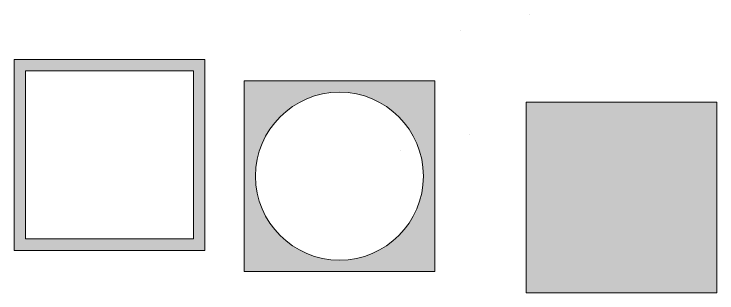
# Model space of a CAD drawing. Header units: inches. Extents: x 328 to 7891, y -2205 to 2748.
# Drawn here: x 328 to 3208, y 216 to 1358 of the extents above; entities that cross this region are included whole.
import ezdxf

# ---------------------------------------------------------------- set-up
doc = ezdxf.new("R2010")
doc.units = ezdxf.units.IN
doc.header["$MEASUREMENT"] = 0
doc.layers.add('Layer 1', color=7, linetype='Continuous')

msp = doc.modelspace()

# ---------------------------------------------------------------- hatches: boundary and pattern name
at = {"layer": 'Layer 1', "true_color": 0x92332f}
h = msp.add_hatch(color=17, dxfattribs=at)
h.dxf.hatch_style = 2
edge = h.paths.add_edge_path()
edge.add_spline(control_points=[(2157, 1291.5), (2157, 1291.5), (2157, 1291.5), (2157, 1291.5), (2157, 1291.5), (2157, 1291.5), (2157, 1291.5), (2157, 1291.5), (2157, 1291.5), (2157, 1291.5)], knot_values=[0, 0, 0, 0, 1, 1, 1, 2, 2, 2, 3, 3, 3, 3], degree=3, periodic=1)
at = {"layer": 'Layer 1', "true_color": 0xd24a58}
h = msp.add_hatch(color=13, dxfattribs=at)
h.dxf.hatch_style = 2
edge = h.paths.add_edge_path()
edge.add_spline(control_points=[(2157, 1291.5), (2157, 1291.5), (2157, 1291.5), (2157, 1291.5), (2157, 1291.5), (2157, 1291.5), (2157, 1291.5), (2157, 1291.5), (2157, 1291.5), (2157, 1291.5)], knot_values=[0, 0, 0, 0, 1, 1, 1, 2, 2, 2, 3, 3, 3, 3], degree=3, periodic=1)
at = {"layer": 'Layer 1', "true_color": 0xfab3bb}
h = msp.add_hatch(color=231, dxfattribs=at)
h.dxf.hatch_style = 2
edge = h.paths.add_edge_path()
edge.add_spline(control_points=[(2157, 1291.5), (2157, 1291.5), (2157, 1291.5), (2157, 1291.5), (2157, 1291.5), (2157, 1291.5), (2157, 1291.5), (2157, 1291.5), (2157, 1291.5), (2157, 1291.5)], knot_values=[0, 0, 0, 0, 1, 1, 1, 2, 2, 2, 3, 3, 3, 3], degree=3, periodic=1)
at = {"layer": 'Layer 1', "true_color": 0xf5871d}
h = msp.add_hatch(color=30, dxfattribs=at)
h.dxf.hatch_style = 2
h.paths.add_polyline_path([(327.6, 1172), (327.6, 390), (1109.6, 390), (1109.6, 1172)])
h.paths.add_polyline_path([(1062.6, 437), (374.6, 437), (374.6, 1125), (1062.6, 1125)])
at = {"layer": 'Layer 1', "true_color": 0xe16849}
h = msp.add_hatch(color=13, dxfattribs=at)
h.dxf.hatch_style = 2
h.paths.add_polyline_path([(1270, 1085), (1270, 303), (2052, 303), (2052, 1085)])
edge = h.paths.add_edge_path()
edge.add_spline(control_points=[(1661, 350), (1471, 350), (1317, 504), (1317, 694), (1317, 884), (1471, 1038), (1661, 1038), (1851, 1038), (2005, 884), (2005, 694), (2005, 504), (1851, 350), (1661, 350)], knot_values=[0, 0, 0, 0, 1, 1, 1, 2, 2, 2, 3, 3, 3, 4, 4, 4, 4], degree=3, periodic=1)
at = {"layer": 'Layer 1', "true_color": 0xe6b680}
h = msp.add_hatch(color=31, dxfattribs=at)
h.dxf.hatch_style = 2
h.paths.add_polyline_path([(3207.6, 997.5), (3207.6, 215.5), (2425.6, 215.5), (2425.6, 997.5)])

# ---------------------------------------------------------------- linework, layer by layer
at = {"layer": 'Layer 1', "lineweight": 0}
for points in [[(2438.1, 1358.3), (2438.1, 1358.3), (2438.1, 1358.3), (2438.1, 1358.3)], [(327.6, 1172), (327.6, 390), (1109.6, 390), (1109.6, 1172), (327.6, 1172)], [(1062.6, 437), (374.6, 437), (374.6, 1125), (1062.6, 1125), (1062.6, 437)], [(1270, 1085), (1270, 303), (2052, 303), (2052, 1085), (1270, 1085)], [(3207.6, 997.5), (3207.6, 215.5), (2425.6, 215.5), (2425.6, 997.5), (3207.6, 997.5)], [(2191.9, 865.8), (2191.9, 865.8), (2191.9, 865.8), (2191.9, 865.8)], [(1910.7, 799), (1910.7, 799), (1910.7, 799), (1910.7, 799)], [(1910.7, 799), (1910.7, 799), (1910.7, 799), (1910.7, 799)], [(1910.7, 799), (1910.7, 799), (1910.7, 799), (1910.7, 799)]]:
    msp.add_lwpolyline(points, dxfattribs=at)
for points, knots in [([(2157, 1291.5), (2157, 1291.5), (2157, 1291.5), (2157, 1291.5), (2157, 1291.5), (2157, 1291.5), (2157, 1291.5), (2157, 1291.5), (2157, 1291.5), (2157, 1291.5)], [0, 0, 0, 0, 1, 1, 1, 2, 2, 2, 3, 3, 3, 3]), ([(2157, 1291.5), (2157, 1291.5), (2157, 1291.5), (2157, 1291.5), (2157, 1291.5), (2157, 1291.5), (2157, 1291.5), (2157, 1291.5), (2157, 1291.5), (2157, 1291.5)], [0, 0, 0, 0, 1, 1, 1, 2, 2, 2, 3, 3, 3, 3]), ([(2157, 1291.5), (2157, 1291.5), (2157, 1291.5), (2157, 1291.5), (2157, 1291.5), (2157, 1291.5), (2157, 1291.5), (2157, 1291.5), (2157, 1291.5), (2157, 1291.5)], [0, 0, 0, 0, 1, 1, 1, 2, 2, 2, 3, 3, 3, 3]), ([(1661, 350), (1471, 350), (1317, 504), (1317, 694), (1317, 884), (1471, 1038), (1661, 1038), (1851, 1038), (2005, 884), (2005, 694), (2005, 504), (1851, 350), (1661, 350)], [0, 0, 0, 0, 1, 1, 1, 2, 2, 2, 3, 3, 3, 4, 4, 4, 4])]:
    msp.add_open_spline(points, degree=3, knots=knots, dxfattribs=at)

doc.saveas('drawing.dxf')
